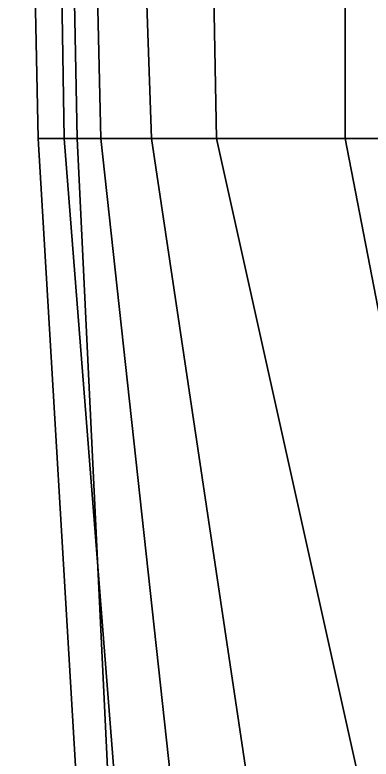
# Model space of a CAD drawing. Header units: millimetres. Extents: x -5 to 5, y -63 to 51.
# Drawn here: x -4.79 to -2.05, y -29.31 to -23.59 of the extents above; entities that cross this region are included whole.
import ezdxf

# ---------------------------------------------------------------- set-up
doc = ezdxf.new("R2010")
doc.units = ezdxf.units.MM
doc.layers.add('railings', color=6, linetype='Continuous')

msp = doc.modelspace()

# ---------------------------------------------------------------- linework, layer by layer
for points in [[(-4.79, -15.92, -0.69), (-4.55, -15.92, -1.27), (-4.41, -24.54, -0.64), (-4.61, -24.54, -0.1)], [(-4.48, -15.92, 2.81), (-4.79, -15.92, 0.75), (-4.61, -24.54, 1.14), (-4.31, -24.54, 3)], [(-4.79, -15.92, 0.75), (-4.79, -15.92, -0.69), (-4.61, -24.54, -0.1), (-4.61, -24.54, 1.14)], [(-4.55, -15.92, -1.27), (-4.33, -15.92, -1.69), (-4.13, -24.54, -1.1), (-4.41, -24.54, -0.64)], [(0, -15.92, 2.97), (-4.48, -15.92, 2.81), (-4.31, -24.54, 3), (0, -24.54, 3.09)], [(-4.33, -15.92, -1.69), (-4.04, -15.92, -1.97), (-3.74, -24.54, -1.4), (-4.13, -24.54, -1.1)], [(-4.04, -15.92, -1.97), (-3.4, -15.92, -2.3), (-3.24, -24.54, -1.71), (-3.74, -24.54, -1.4)], [(-3.4, -15.92, -2.3), (-2.25, -15.92, -2.64), (-2.25, -24.54, -2.16), (-3.24, -24.54, -1.71)], [(-2.25, -15.92, -2.64), (-0.59, -15.92, -2.97), (-0.67, -24.54, -2.77), (-2.25, -24.54, -2.16)], [(-4.31, -24.54, 3), (-4.61, -24.54, 1.14), (-4.3, -29.75, 1.68), (-4.06, -29.75, 3)], [(-4.61, -24.54, 1.14), (-4.61, -24.54, -0.1), (-4.3, -29.75, 0.15), (-4.3, -29.75, 1.68)], [(-4.61, -24.54, -0.1), (-4.41, -24.54, -0.64), (-4, -29.75, -0.6), (-4.3, -29.75, 0.15)], [(-4.41, -24.54, -0.64), (-4.13, -24.54, -1.1), (-3.56, -29.75, -1.01), (-4, -29.75, -0.6)], [(0, -24.54, 3.09), (-4.31, -24.54, 3), (-4.06, -29.75, 3), (0, -29.75, 3.13)], [(-4.13, -24.54, -1.1), (-3.74, -24.54, -1.4), (-2.96, -29.75, -1.36), (-3.56, -29.75, -1.01)], [(-3.74, -24.54, -1.4), (-3.24, -24.54, -1.71), (-2.08, -29.75, -1.67), (-2.96, -29.75, -1.36)], [(-3.24, -24.54, -1.71), (-2.25, -24.54, -2.16), (-1.24, -29.75, -2.12), (-2.08, -29.75, -1.67)], [(-2.25, -24.54, -2.16), (-0.67, -24.54, -2.77), (-0.57, -29.75, -2.58), (-1.24, -29.75, -2.12)]]:
    msp.add_3dface(points)
at = {"layer": 'railings'}
for points in [[(-4.31, -24.54, 3), (-4.48, -15.92, 2.81), (-4.48, -15.92, 3.89), (-4.31, -24.54, 3.9)], [(-4.31, -24.54, 3.9), (-4.48, -15.92, 3.89), (-4.48, -15.92, 2.81), (-4.31, -24.54, 3)], [(-4.06, -29.75, 3.96), (-4.31, -24.54, 3.9), (-4.31, -24.54, 3), (-4.06, -29.75, 3)], [(-4.06, -29.75, 3), (-4.31, -24.54, 3), (-4.31, -24.54, 3.9), (-4.06, -29.75, 3.96)]]:
    msp.add_3dface(points, dxfattribs=at)

doc.saveas('drawing.dxf')
